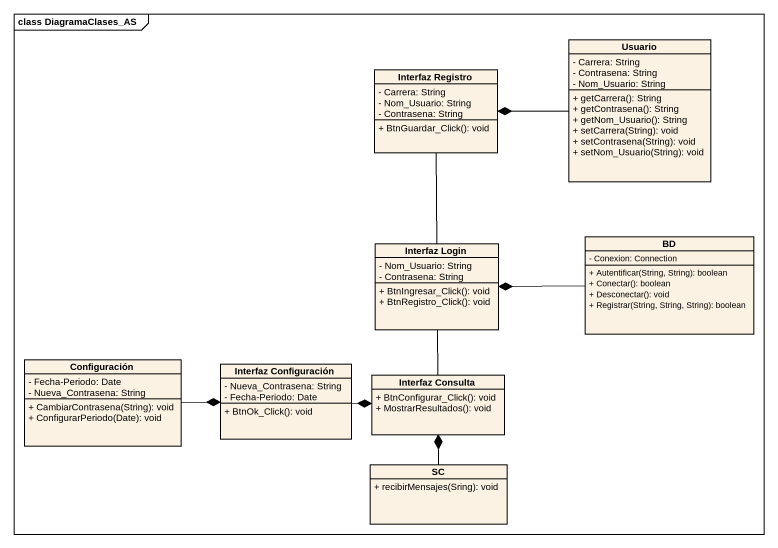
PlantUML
@startuml
mainframe class DiagramaClases_AS
hide circle
hide empty members
skinparam classAttributeIconSize 0
class "Interfaz Registro" as Interfaz_Registro {
  - Carrera: String
  - Nom_Usuario: String
  - Contrasena: String
  + BtnGuardar_Click(): void
}
class Usuario {
  - Carrera: String
  - Contrasena: String
  - Nom_Usuario: String
  + getCarrera(): String
  + getContrasena(): String
  + getNom_Usuario(): String
  + setCarrera(String): void
  + setContrasena(String): void
  + setNom_Usuario(String): void
}
class "Interfaz Login" as Interfaz_Login {
  - Nom_Usuario: String
  - Contrasena: String
  + BtnIngresar_Click(): void
  + BtnRegistro_Click(): void
}
class BD {
  - Conexion: Connection
  + Autentificar(String, String): boolean
  + Conectar(): boolean
  + Desconectar(): void
  + Registrar(String, String, String): boolean
}
class Configuración {
  - Fecha-Periodo: Date
  - Nueva_Contrasena: String
  + CambiarContrasena(String): void
  + ConfigurarPeriodo(Date): void
}
class "Interfaz Configuración" as Interfaz_Configuración {
  - Nueva_Contrasena: String
  - Fecha-Periodo: Date
  + BtnOk_Click(): void
}
class "Interfaz Consulta" as Interfaz_Consulta {
  + BtnConfigurar_Click(): void
  + MostrarResultados(): void
}
class SC {
  + recibirMensajes(Sring): void
}
Interfaz_Registro -- Interfaz_Login
Usuario -left-* Interfaz_Registro
BD -left-* Interfaz_Login
Configuración -right-* Interfaz_Configuración
Interfaz_Configuración -right-* Interfaz_Consulta
Interfaz_Consulta -up- Interfaz_Login
SC -up-* Interfaz_Consulta
@enduml
